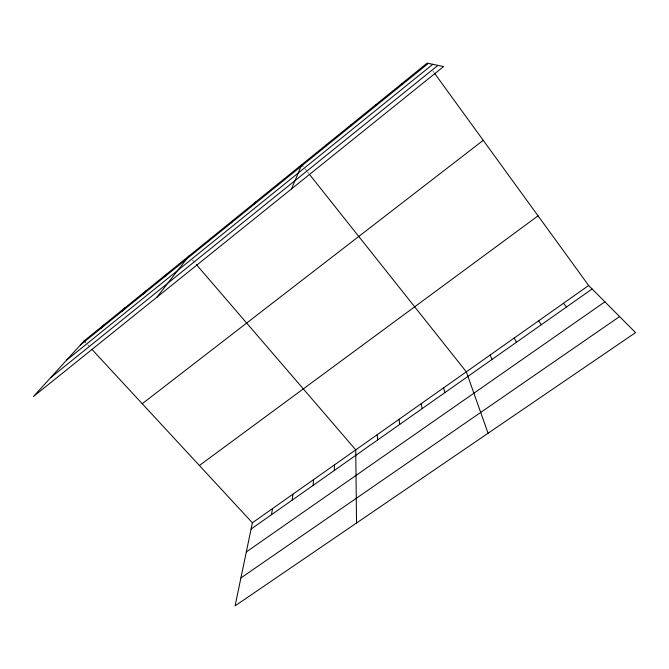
<?xml version="1.0" encoding="UTF-8"?>
<svg xmlns="http://www.w3.org/2000/svg" width="669" height="669" viewBox="0 0 669 669"><rect width="100%" height="100%" fill="white"/><g stroke="black" fill="none" stroke-linecap="round" stroke-linejoin="round"><path stroke-width="0.5" stroke-dasharray="3.35 2.51" d="M87.622 344.702L89.73 346.977M192.346 259.907L194.37 262.256M304.964 168.73L306.895 171.164M307.539 171.975L308.827 173.597M432.684 70.722L433.905 72.411"/><path stroke-width="1" d="M350.715 126.215L350.723 125.019M334.291 470.474L334.517 464.846M313.067 485.418L313.577 479.623M292.136 500.153L292.913 494.207M271.472 514.695L272.517 508.599M588.653 285.504L252.389 522.798L235.087 605.88L635.55 332.61L588.653 285.504L434.524 73.255M325.652 146.494L326.037 145.006M291.467 188.951L301.744 164.683L303.032 166.305M277.418 185.539L278.513 183.49M254.203 204.329L255.633 202.013M231.332 222.836L233.088 220.268M208.803 241.066L210.869 238.264M156.847 297.262L188.976 255.984M164.733 276.74L167.401 273.462M143.174 294.184L146.126 290.681M121.934 311.378L125.162 307.656M100.986 328.328L104.489 324.398M84.11 340.897L33.45 396.541L443.58 66.566L427.165 63.12L84.11 340.897L85.515 342.419M80.347 345.037L428.361 63.371M66.474 360.265L432.793 64.308M50.618 377.684L437.927 65.378M142.229 403.725L483.227 140.323M199.387 465.507L538.06 215.836M251.092 529.045L592.115 288.983M246.317 551.95L604.901 301.828M240.907 577.949L619.578 316.571M401.275 84.085L402.052 84.662M91.837 349.26L252.389 522.798M196.385 264.606L355.749 449.861L356.527 523.007M563.465 303.283L566.534 306.987M309.471 174.408L466.326 371.83L488.061 433.253M538.645 320.794L541.338 324.733M514.185 338.054L516.51 342.202M490.084 355.063L492.05 359.42M375.794 104.715L376.179 105.602M443.597 387.869L444.885 392.628M421.177 403.691L422.147 408.634M399.067 419.287L399.728 424.414M377.257 434.683L377.609 439.976"/></g></svg>
